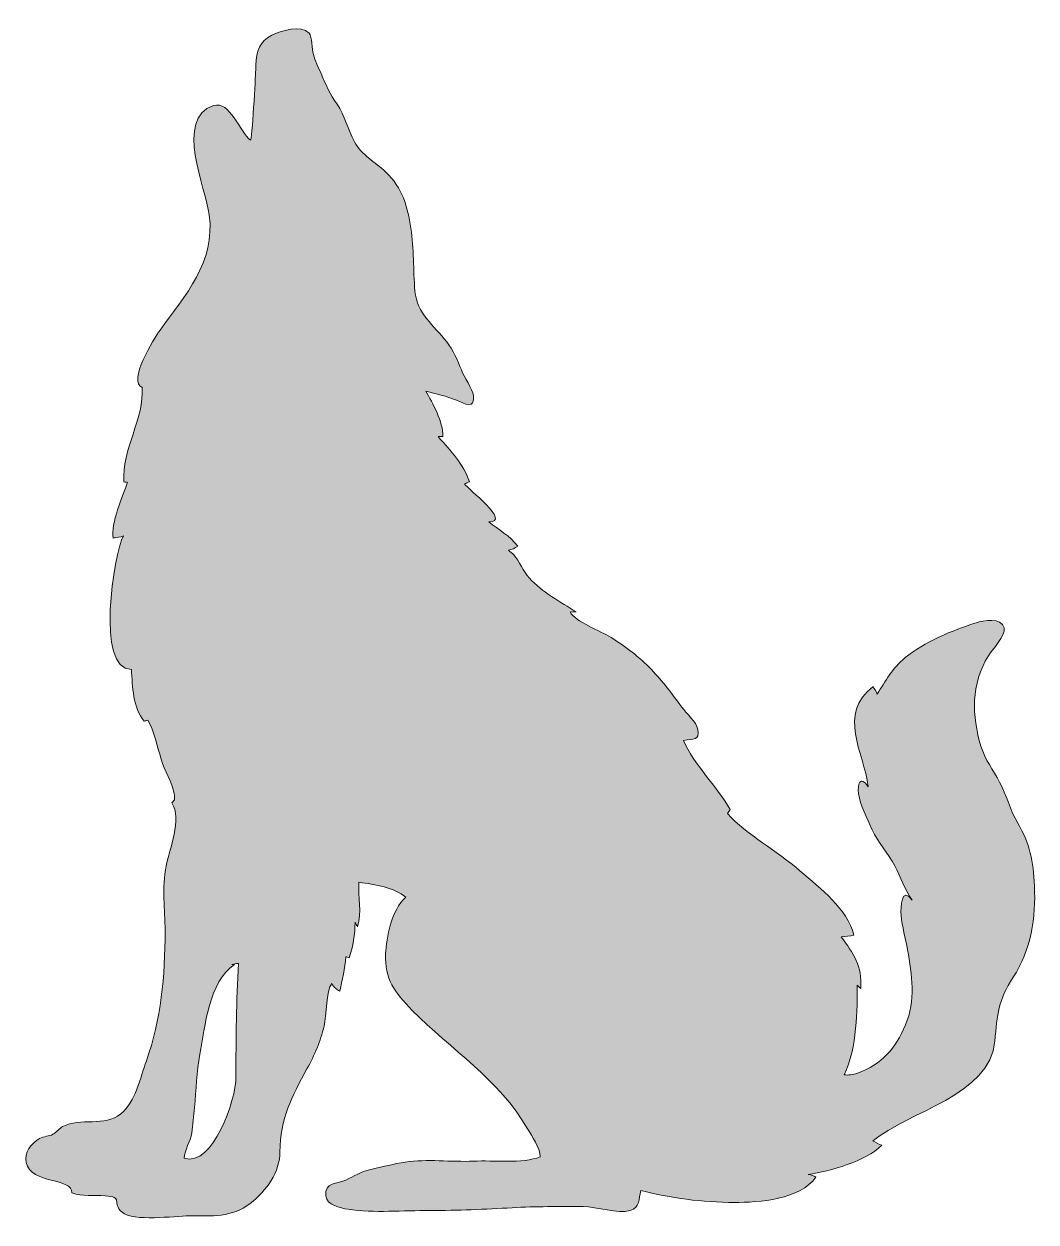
# Model space of a CAD drawing. Header units: inches. Extents: x 0 to 86, y 0 to 102.
import ezdxf

# ---------------------------------------------------------------- set-up
doc = ezdxf.new("R2010")
doc.units = ezdxf.units.IN
doc.header["$MEASUREMENT"] = 0
doc.layers.add('Layer 1', color=7, linetype='Continuous')

msp = doc.modelspace()

# ---------------------------------------------------------------- hatches: boundary and pattern name
at = {"layer": 'Layer 1', "true_color": 0x6fb7a9}
h = msp.add_hatch(color=123, dxfattribs=at)
h.dxf.hatch_style = 2
edge = h.paths.add_edge_path()
edge.add_spline(control_points=[(84.79, 33.73), (84.14, 34.83), (83.84, 36.1), (83.24, 37.23), (82.66, 38.32), (82.02, 39.08), (81.65, 40.29), (80.85, 42.89), (80.8, 45.63), (82.28, 48.01), (82.59, 48.51), (83.79, 49.73), (83.63, 50.41), (83.4, 51.32), (81.86, 51.03), (81.23, 50.83), (79.26, 50.22), (76.73, 49.16), (75.17, 47.86), (74.03, 46.93), (73.53, 45.89), (72.77, 44.74), (72.73, 44.98), (72.49, 45.23), (72.43, 45.4), (69.34, 43.01), (71.64, 39.81), (72.01, 36.83), (71.36, 37.85), (71.06, 37.03), (71.18, 36.25), (71.33, 35.23), (71.92, 34.12), (72.35, 33.16), (72.84, 32.06), (73.7, 31.17), (74.28, 30.08), (74.78, 29.15), (75.15, 28.01), (75.76, 27.15), (74.86, 28.41), (74.76, 26.52), (74.82, 25.86), (74.92, 24.88), (75.2, 23.85), (75.38, 22.89), (75.76, 20.79), (76.07, 18.52), (75.2, 16.49), (74.33, 14.45), (73.2, 13.11), (71.09, 12.35), (70.66, 12.2), (70.29, 12.17), (69.96, 12.22), (71.07, 14.51), (71.09, 17.88), (71.06, 19.88), (71.15, 19.78), (71.3, 19.67), (71.38, 19.59), (71.51, 21.55), (70.75, 22.56), (69.7, 24.01), (70.08, 24), (70.43, 24.09), (70.79, 24.14), (70.19, 26.46), (67.98, 28.07), (66.18, 29.65), (64.26, 31.33), (61.66, 32.69), (59.97, 34.54), (60.06, 34.63), (60.14, 34.78), (60.22, 34.88), (59.05, 36.9), (57.1, 38.73), (56.23, 40.79), (57.06, 40.91), (57.64, 40.76), (57.45, 41.73), (57.32, 42.38), (56.47, 43.1), (56.07, 43.64), (55.28, 44.73), (54.44, 45.83), (53.48, 46.84), (52.46, 47.91), (51.28, 48.79), (50.03, 49.58), (49.15, 50.13), (46.94, 50.95), (46.53, 51.76), (46.69, 51.75), (46.87, 51.77), (47.04, 51.77), (45.72, 52.6), (44.11, 53.49), (43.06, 54.64), (42.5, 55.25), (42.24, 56.06), (41.69, 56.66), (41.57, 56.78), (41.42, 56.91), (41.26, 57.03), (41.55, 57.1), (41.83, 57.2), (42.05, 57.39), (41.38, 58.29), (40.42, 58.78), (39.59, 59.46), (41.56, 59.42), (37.8, 62.27), (37.5, 62.71), (37.64, 62.74), (37.78, 62.84), (37.94, 62.88), (37.37, 64.42), (36.41, 65.48), (35.25, 66.74), (35.37, 66.74), (35.53, 66.75), (35.65, 66.75), (35.7, 67.99), (34.76, 69.61), (34.21, 70.64), (35.06, 70.38), (35.96, 70.22), (36.81, 69.85), (37.54, 69.54), (38.41, 69.07), (38.26, 70.24), (38.19, 70.84), (37.47, 71.83), (37.24, 72.44), (36.93, 73.25), (36.5, 74.16), (35.98, 74.84), (34.88, 76.28), (33.43, 77.22), (33.27, 79.18), (33.11, 81.04), (33.19, 82.77), (32.92, 84.55), (32.64, 86.42), (32.2, 87.99), (30.78, 89.34), (29.82, 90.26), (28.74, 90.76), (28.09, 91.94), (27.53, 92.95), (27.29, 94.18), (26.61, 95.14), (26.02, 95.99), (25.66, 96.81), (25.24, 97.76), (25.02, 98.28), (24.72, 98.87), (24.59, 99.38), (24.46, 99.86), (24.51, 100.87), (24.22, 101.22), (23.57, 102), (21.79, 101.39), (21.03, 101.03), (19.95, 100.5), (19.73, 99.68), (19.68, 98.49), (19.67, 98.33), (19.67, 98.18), (19.66, 98.05), (19.64, 97.61), (19.34, 91.98), (19.22, 92.07), (18.3, 92.79), (17.45, 95.46), (16.05, 95.03), (12.68, 93.97), (15.39, 87.91), (15.69, 85.69), (16.22, 81.67), (13.64, 78.82), (11.48, 75.84), (10.94, 75.1), (8.69, 71.44), (9.95, 70.94), (10.17, 68.35), (8.17, 65.6), (8.39, 62.87), (8.5, 62.84), (8.59, 62.86), (8.7, 62.83), (8.31, 61.67), (7.24, 59.3), (7.48, 58.07), (7.74, 58.15), (8.13, 58.12), (8.36, 58.27), (7.54, 56.72), (5.92, 46.83), (9.04, 46.85), (9.11, 45.39), (9.17, 43.57), (10.11, 42.43), (10.22, 42.45), (10.32, 42.49), (10.43, 42.52), (11, 41.54), (11.24, 40.29), (11.57, 39.18), (11.86, 38.2), (12.51, 37.22), (12.69, 36.22), (12.71, 36.1), (12.72, 35.91), (12.73, 35.7), (12.73, 35.7), (12.48, 35.45), (12.48, 35.45), (13.39, 34.08), (12.28, 31.49), (12, 30.08), (11.61, 28.13), (11.92, 26.45), (11.91, 24.49), (11.91, 20.68), (11.56, 16.9), (10.31, 13.41), (9.78, 11.94), (9.42, 9.93), (8.12, 8.87), (6.76, 7.77), (4.68, 8.57), (3.15, 7.79), (2.91, 7.67), (2.6, 7.28), (2.32, 7.13), (2.01, 6.95), (1.56, 6.98), (1.18, 6.76), (0.48, 6.35), (-0.15, 5.59), (0.03, 4.73), (0.45, 2.82), (4.05, 3.46), (3.94, 2.12), (4.82, 1.81), (5.83, 1.93), (6.78, 1.88), (8.41, 1.78), (7.3, 1.3), (8.23, 0.48), (9.18, -0.36), (12.68, 0.16), (13.97, 0.16), (15.89, 0.16), (17.64, 0.01), (19.19, 1.22), (20.57, 2.3), (21.74, 3.91), (21.73, 5.64), (21.73, 8.44), (22.75, 10.38), (24.04, 12.72), (24.69, 13.9), (25.19, 15.08), (25.5, 16.38), (25.7, 17.27), (25.68, 19.41), (26.16, 20.02), (26.34, 19.64), (26.56, 19.53), (26.85, 19.36), (27.04, 20.32), (27.31, 21.31), (27.35, 22.3), (27.45, 22.28), (27.54, 22.24), (27.65, 22.22), (27.98, 23.14), (28.15, 24.25), (28.15, 25.25), (28.22, 25.12), (28.29, 25), (28.36, 24.87), (28.77, 26.12), (28.37, 27.41), (28.48, 28.67), (29.87, 28.46), (31.51, 28.25), (32.48, 27.38), (31.26, 26.32), (30.83, 23.92), (30.76, 22.54), (30.66, 20.42), (31.53, 19.25), (33.04, 17.72), (36.34, 14.38), (40.48, 11.79), (42.89, 7.61), (43.3, 6.91), (43.93, 6.01), (43.98, 5.21), (42.47, 4.6), (39.94, 4.92), (38.29, 4.84), (36.36, 4.75), (34.3, 5.04), (32.44, 4.76), (31.5, 4.61), (30.54, 4.36), (29.61, 4.16), (28.65, 3.96), (28.09, 3.54), (27.36, 3.22), (26.71, 2.92), (25.49, 3.01), (25.64, 1.88), (25.75, 1.07), (26.89, 0.83), (27.55, 0.73), (29.77, 0.4), (32.3, 0.62), (34.55, 0.62), (36.92, 0.62), (39.27, 0.72), (41.58, 0.86), (43.58, 0.97), (45.61, 0.96), (47.65, 0.96), (48.79, 0.96), (50.63, 0.29), (51.66, 0.62), (52.52, 0.9), (52.37, 1.58), (52.59, 2.32), (55.04, 1.69), (57.89, 1.31), (60.56, 1.31), (62.68, 1.31), (66.22, 1.56), (67.54, 3.48), (67.3, 3.55), (67.21, 3.71), (66.87, 3.7), (68.82, 3.99), (71.75, 4.82), (73.19, 6.19), (72.9, 6.25), (72.64, 6.49), (72.41, 6.56), (75.45, 9.11), (82.43, 10.42), (82.84, 15.1), (83.04, 17.38), (83.1, 18.56), (84.41, 20.56), (85.91, 22.85), (86.36, 25.66), (86.22, 28.37), (86.12, 30.47), (85.85, 31.94), (84.79, 33.73)], knot_values=[0, 0, 0, 0, 1, 1, 1, 2, 2, 2, 3, 3, 3, 4, 4, 4, 5, 5, 5, 6, 6, 6, 7, 7, 7, 8, 8, 8, 9, 9, 9, 10, 10, 10, 11, 11, 11, 12, 12, 12, 13, 13, 13, 14, 14, 14, 15, 15, 15, 16, 16, 16, 17, 17, 17, 18, 18, 18, 19, 19, 19, 20, 20, 20, 21, 21, 21, 22, 22, 22, 23, 23, 23, 24, 24, 24, 25, 25, 25, 26, 26, 26, 27, 27, 27, 28, 28, 28, 29, 29, 29, 30, 30, 30, 31, 31, 31, 32, 32, 32, 33, 33, 33, 34, 34, 34, 35, 35, 35, 36, 36, 36, 37, 37, 37, 38, 38, 38, 39, 39, 39, 40, 40, 40, 41, 41, 41, 42, 42, 42, 43, 43, 43, 44, 44, 44, 45, 45, 45, 46, 46, 46, 47, 47, 47, 48, 48, 48, 49, 49, 49, 50, 50, 50, 51, 51, 51, 52, 52, 52, 53, 53, 53, 54, 54, 54, 55, 55, 55, 56, 56, 56, 57, 57, 57, 58, 58, 58, 59, 59, 59, 60, 60, 60, 61, 61, 61, 62, 62, 62, 63, 63, 63, 64, 64, 64, 65, 65, 65, 66, 66, 66, 67, 67, 67, 68, 68, 68, 69, 69, 69, 70, 70, 70, 71, 71, 71, 72, 72, 72, 73, 73, 73, 74, 74, 74, 75, 75, 75, 76, 76, 76, 77, 77, 77, 78, 78, 78, 79, 79, 79, 80, 80, 80, 81, 81, 81, 82, 82, 82, 83, 83, 83, 84, 84, 84, 85, 85, 85, 86, 86, 86, 87, 87, 87, 88, 88, 88, 89, 89, 89, 90, 90, 90, 91, 91, 91, 92, 92, 92, 93, 93, 93, 94, 94, 94, 95, 95, 95, 96, 96, 96, 97, 97, 97, 98, 98, 98, 99, 99, 99, 100, 100, 100, 101, 101, 101, 102, 102, 102, 103, 103, 103, 104, 104, 104, 105, 105, 105, 106, 106, 106, 107, 107, 107, 108, 108, 108, 109, 109, 109, 110, 110, 110, 111, 111, 111, 112, 112, 112, 113, 113, 113, 114, 114, 114, 115, 115, 115, 116, 116, 116, 117, 117, 117, 118, 118, 118, 119, 119, 119, 120, 120, 120, 121, 121, 121, 121], degree=3, periodic=1)
edge = h.paths.add_edge_path()
edge.add_spline(control_points=[(17.97, 12.04), (17.97, 10.07), (16.03, 4.32), (13.53, 5.09), (13.6, 5.82), (14.07, 6.5), (14.19, 7.25), (14.3, 7.93), (14.35, 8.7), (14.43, 9.41), (14.58, 10.96), (14.6, 12.47), (14.88, 13.98), (15.33, 16.38), (15.64, 20.15), (17.85, 21.63), (17.85, 21.63), (17.62, 21.63), (17.62, 21.63), (17.79, 21.71), (17.99, 21.73), (18.18, 21.73), (18.01, 18.56), (17.96, 15.3), (17.97, 12.04)], knot_values=[0, 0, 0, 0, 1, 1, 1, 2, 2, 2, 3, 3, 3, 4, 4, 4, 5, 5, 5, 6, 6, 6, 7, 7, 7, 8, 8, 8, 8], degree=3, periodic=1)

# ---------------------------------------------------------------- linework, layer by layer
at = {"layer": 'Layer 1', "lineweight": 0}
for points, knots in [([(84.79, 33.73), (84.14, 34.83), (83.84, 36.1), (83.24, 37.23), (82.66, 38.32), (82.02, 39.08), (81.65, 40.29), (80.85, 42.89), (80.8, 45.63), (82.28, 48.01), (82.59, 48.51), (83.79, 49.73), (83.63, 50.41), (83.4, 51.32), (81.86, 51.03), (81.23, 50.83), (79.26, 50.22), (76.73, 49.16), (75.17, 47.86), (74.03, 46.93), (73.53, 45.89), (72.77, 44.74), (72.73, 44.98), (72.49, 45.23), (72.43, 45.4), (69.34, 43.01), (71.64, 39.81), (72.01, 36.83), (71.36, 37.85), (71.06, 37.03), (71.18, 36.25), (71.33, 35.23), (71.92, 34.12), (72.35, 33.16), (72.84, 32.06), (73.7, 31.17), (74.28, 30.08), (74.78, 29.15), (75.15, 28.01), (75.76, 27.15), (74.86, 28.41), (74.76, 26.52), (74.82, 25.86), (74.92, 24.88), (75.2, 23.85), (75.38, 22.89), (75.76, 20.79), (76.07, 18.52), (75.2, 16.49), (74.33, 14.45), (73.2, 13.11), (71.09, 12.35), (70.66, 12.2), (70.29, 12.17), (69.96, 12.22), (71.07, 14.51), (71.09, 17.88), (71.06, 19.88), (71.15, 19.78), (71.3, 19.67), (71.38, 19.59), (71.51, 21.55), (70.75, 22.56), (69.7, 24.01), (70.08, 24), (70.43, 24.09), (70.79, 24.14), (70.19, 26.46), (67.98, 28.07), (66.18, 29.65), (64.26, 31.33), (61.66, 32.69), (59.97, 34.54), (60.06, 34.63), (60.14, 34.78), (60.22, 34.88), (59.05, 36.9), (57.1, 38.73), (56.23, 40.79), (57.06, 40.91), (57.64, 40.76), (57.45, 41.73), (57.32, 42.38), (56.47, 43.1), (56.07, 43.64), (55.28, 44.73), (54.44, 45.83), (53.48, 46.84), (52.46, 47.91), (51.28, 48.79), (50.03, 49.58), (49.15, 50.13), (46.94, 50.95), (46.53, 51.76), (46.69, 51.75), (46.87, 51.77), (47.04, 51.77), (45.72, 52.6), (44.11, 53.49), (43.06, 54.64), (42.5, 55.25), (42.24, 56.06), (41.69, 56.66), (41.57, 56.78), (41.42, 56.91), (41.26, 57.03), (41.55, 57.1), (41.83, 57.2), (42.05, 57.39), (41.38, 58.29), (40.42, 58.78), (39.59, 59.46), (41.56, 59.42), (37.8, 62.27), (37.5, 62.71), (37.64, 62.74), (37.78, 62.84), (37.94, 62.88), (37.37, 64.42), (36.41, 65.48), (35.25, 66.74), (35.37, 66.74), (35.53, 66.75), (35.65, 66.75), (35.7, 67.99), (34.76, 69.61), (34.21, 70.64), (35.06, 70.38), (35.96, 70.22), (36.81, 69.85), (37.54, 69.54), (38.41, 69.07), (38.26, 70.24), (38.19, 70.84), (37.47, 71.83), (37.24, 72.44), (36.93, 73.25), (36.5, 74.16), (35.98, 74.84), (34.88, 76.28), (33.43, 77.22), (33.27, 79.18), (33.11, 81.04), (33.19, 82.77), (32.92, 84.55), (32.64, 86.42), (32.2, 87.99), (30.78, 89.34), (29.82, 90.26), (28.74, 90.76), (28.09, 91.94), (27.53, 92.95), (27.29, 94.18), (26.61, 95.14), (26.02, 95.99), (25.66, 96.81), (25.24, 97.76), (25.02, 98.28), (24.72, 98.87), (24.59, 99.38), (24.46, 99.86), (24.51, 100.87), (24.22, 101.22), (23.57, 102), (21.79, 101.39), (21.03, 101.03), (19.95, 100.5), (19.73, 99.68), (19.68, 98.49), (19.67, 98.33), (19.67, 98.18), (19.66, 98.05), (19.64, 97.61), (19.34, 91.98), (19.22, 92.07), (18.3, 92.79), (17.45, 95.46), (16.05, 95.03), (12.68, 93.97), (15.39, 87.91), (15.69, 85.69), (16.22, 81.67), (13.64, 78.82), (11.48, 75.84), (10.94, 75.1), (8.69, 71.44), (9.95, 70.94), (10.17, 68.35), (8.17, 65.6), (8.39, 62.87), (8.5, 62.84), (8.59, 62.86), (8.7, 62.83), (8.31, 61.67), (7.24, 59.3), (7.48, 58.07), (7.74, 58.15), (8.13, 58.12), (8.36, 58.27), (7.54, 56.72), (5.92, 46.83), (9.04, 46.85), (9.11, 45.39), (9.17, 43.57), (10.11, 42.43), (10.22, 42.45), (10.32, 42.49), (10.43, 42.52), (11, 41.54), (11.24, 40.29), (11.57, 39.18), (11.86, 38.2), (12.51, 37.22), (12.69, 36.22), (12.71, 36.1), (12.72, 35.91), (12.73, 35.7), (12.73, 35.7), (12.48, 35.45), (12.48, 35.45), (13.39, 34.08), (12.28, 31.49), (12, 30.08), (11.61, 28.13), (11.92, 26.45), (11.91, 24.49), (11.91, 20.68), (11.56, 16.9), (10.31, 13.41), (9.78, 11.94), (9.42, 9.93), (8.12, 8.87), (6.76, 7.77), (4.68, 8.57), (3.15, 7.79), (2.91, 7.67), (2.6, 7.28), (2.32, 7.13), (2.01, 6.95), (1.56, 6.98), (1.18, 6.76), (0.48, 6.35), (-0.15, 5.59), (0.03, 4.73), (0.45, 2.82), (4.05, 3.46), (3.94, 2.12), (4.82, 1.81), (5.83, 1.93), (6.78, 1.88), (8.41, 1.78), (7.3, 1.3), (8.23, 0.48), (9.18, -0.36), (12.68, 0.16), (13.97, 0.16), (15.89, 0.16), (17.64, 0.01), (19.19, 1.22), (20.57, 2.3), (21.74, 3.91), (21.73, 5.64), (21.73, 8.44), (22.75, 10.38), (24.04, 12.72), (24.69, 13.9), (25.19, 15.08), (25.5, 16.38), (25.7, 17.27), (25.68, 19.41), (26.16, 20.02), (26.34, 19.64), (26.56, 19.53), (26.85, 19.36), (27.04, 20.32), (27.31, 21.31), (27.35, 22.3), (27.45, 22.28), (27.54, 22.24), (27.65, 22.22), (27.98, 23.14), (28.15, 24.25), (28.15, 25.25), (28.22, 25.12), (28.29, 25), (28.36, 24.87), (28.77, 26.12), (28.37, 27.41), (28.48, 28.67), (29.87, 28.46), (31.51, 28.25), (32.48, 27.38), (31.26, 26.32), (30.83, 23.92), (30.76, 22.54), (30.66, 20.42), (31.53, 19.25), (33.04, 17.72), (36.34, 14.38), (40.48, 11.79), (42.89, 7.61), (43.3, 6.91), (43.93, 6.01), (43.98, 5.21), (42.47, 4.6), (39.94, 4.92), (38.29, 4.84), (36.36, 4.75), (34.3, 5.04), (32.44, 4.76), (31.5, 4.61), (30.54, 4.36), (29.61, 4.16), (28.65, 3.96), (28.09, 3.54), (27.36, 3.22), (26.71, 2.92), (25.49, 3.01), (25.64, 1.88), (25.75, 1.07), (26.89, 0.83), (27.55, 0.73), (29.77, 0.4), (32.3, 0.62), (34.55, 0.62), (36.92, 0.62), (39.27, 0.72), (41.58, 0.86), (43.58, 0.97), (45.61, 0.96), (47.65, 0.96), (48.79, 0.96), (50.63, 0.29), (51.66, 0.62), (52.52, 0.9), (52.37, 1.58), (52.59, 2.32), (55.04, 1.69), (57.89, 1.31), (60.56, 1.31), (62.68, 1.31), (66.22, 1.56), (67.54, 3.48), (67.3, 3.55), (67.21, 3.71), (66.87, 3.7), (68.82, 3.99), (71.75, 4.82), (73.19, 6.19), (72.9, 6.25), (72.64, 6.49), (72.41, 6.56), (75.45, 9.11), (82.43, 10.42), (82.84, 15.1), (83.04, 17.38), (83.1, 18.56), (84.41, 20.56), (85.91, 22.85), (86.36, 25.66), (86.22, 28.37), (86.12, 30.47), (85.85, 31.94), (84.79, 33.73)], [0, 0, 0, 0, 1, 1, 1, 2, 2, 2, 3, 3, 3, 4, 4, 4, 5, 5, 5, 6, 6, 6, 7, 7, 7, 8, 8, 8, 9, 9, 9, 10, 10, 10, 11, 11, 11, 12, 12, 12, 13, 13, 13, 14, 14, 14, 15, 15, 15, 16, 16, 16, 17, 17, 17, 18, 18, 18, 19, 19, 19, 20, 20, 20, 21, 21, 21, 22, 22, 22, 23, 23, 23, 24, 24, 24, 25, 25, 25, 26, 26, 26, 27, 27, 27, 28, 28, 28, 29, 29, 29, 30, 30, 30, 31, 31, 31, 32, 32, 32, 33, 33, 33, 34, 34, 34, 35, 35, 35, 36, 36, 36, 37, 37, 37, 38, 38, 38, 39, 39, 39, 40, 40, 40, 41, 41, 41, 42, 42, 42, 43, 43, 43, 44, 44, 44, 45, 45, 45, 46, 46, 46, 47, 47, 47, 48, 48, 48, 49, 49, 49, 50, 50, 50, 51, 51, 51, 52, 52, 52, 53, 53, 53, 54, 54, 54, 55, 55, 55, 56, 56, 56, 57, 57, 57, 58, 58, 58, 59, 59, 59, 60, 60, 60, 61, 61, 61, 62, 62, 62, 63, 63, 63, 64, 64, 64, 65, 65, 65, 66, 66, 66, 67, 67, 67, 68, 68, 68, 69, 69, 69, 70, 70, 70, 71, 71, 71, 72, 72, 72, 73, 73, 73, 74, 74, 74, 75, 75, 75, 76, 76, 76, 77, 77, 77, 78, 78, 78, 79, 79, 79, 80, 80, 80, 81, 81, 81, 82, 82, 82, 83, 83, 83, 84, 84, 84, 85, 85, 85, 86, 86, 86, 87, 87, 87, 88, 88, 88, 89, 89, 89, 90, 90, 90, 91, 91, 91, 92, 92, 92, 93, 93, 93, 94, 94, 94, 95, 95, 95, 96, 96, 96, 97, 97, 97, 98, 98, 98, 99, 99, 99, 100, 100, 100, 101, 101, 101, 102, 102, 102, 103, 103, 103, 104, 104, 104, 105, 105, 105, 106, 106, 106, 107, 107, 107, 108, 108, 108, 109, 109, 109, 110, 110, 110, 111, 111, 111, 112, 112, 112, 113, 113, 113, 114, 114, 114, 115, 115, 115, 116, 116, 116, 117, 117, 117, 118, 118, 118, 119, 119, 119, 120, 120, 120, 121, 121, 121, 121]), ([(17.97, 12.04), (17.97, 10.07), (16.03, 4.32), (13.53, 5.09), (13.6, 5.82), (14.07, 6.5), (14.19, 7.25), (14.3, 7.93), (14.35, 8.7), (14.43, 9.41), (14.58, 10.96), (14.6, 12.47), (14.88, 13.98), (15.33, 16.38), (15.64, 20.15), (17.85, 21.63), (17.85, 21.63), (17.62, 21.63), (17.62, 21.63), (17.79, 21.71), (17.99, 21.73), (18.18, 21.73), (18.01, 18.56), (17.96, 15.3), (17.97, 12.04)], [0, 0, 0, 0, 1, 1, 1, 2, 2, 2, 3, 3, 3, 4, 4, 4, 5, 5, 5, 6, 6, 6, 7, 7, 7, 8, 8, 8, 8])]:
    msp.add_open_spline(points, degree=3, knots=knots, dxfattribs=at)

doc.saveas('drawing.dxf')
